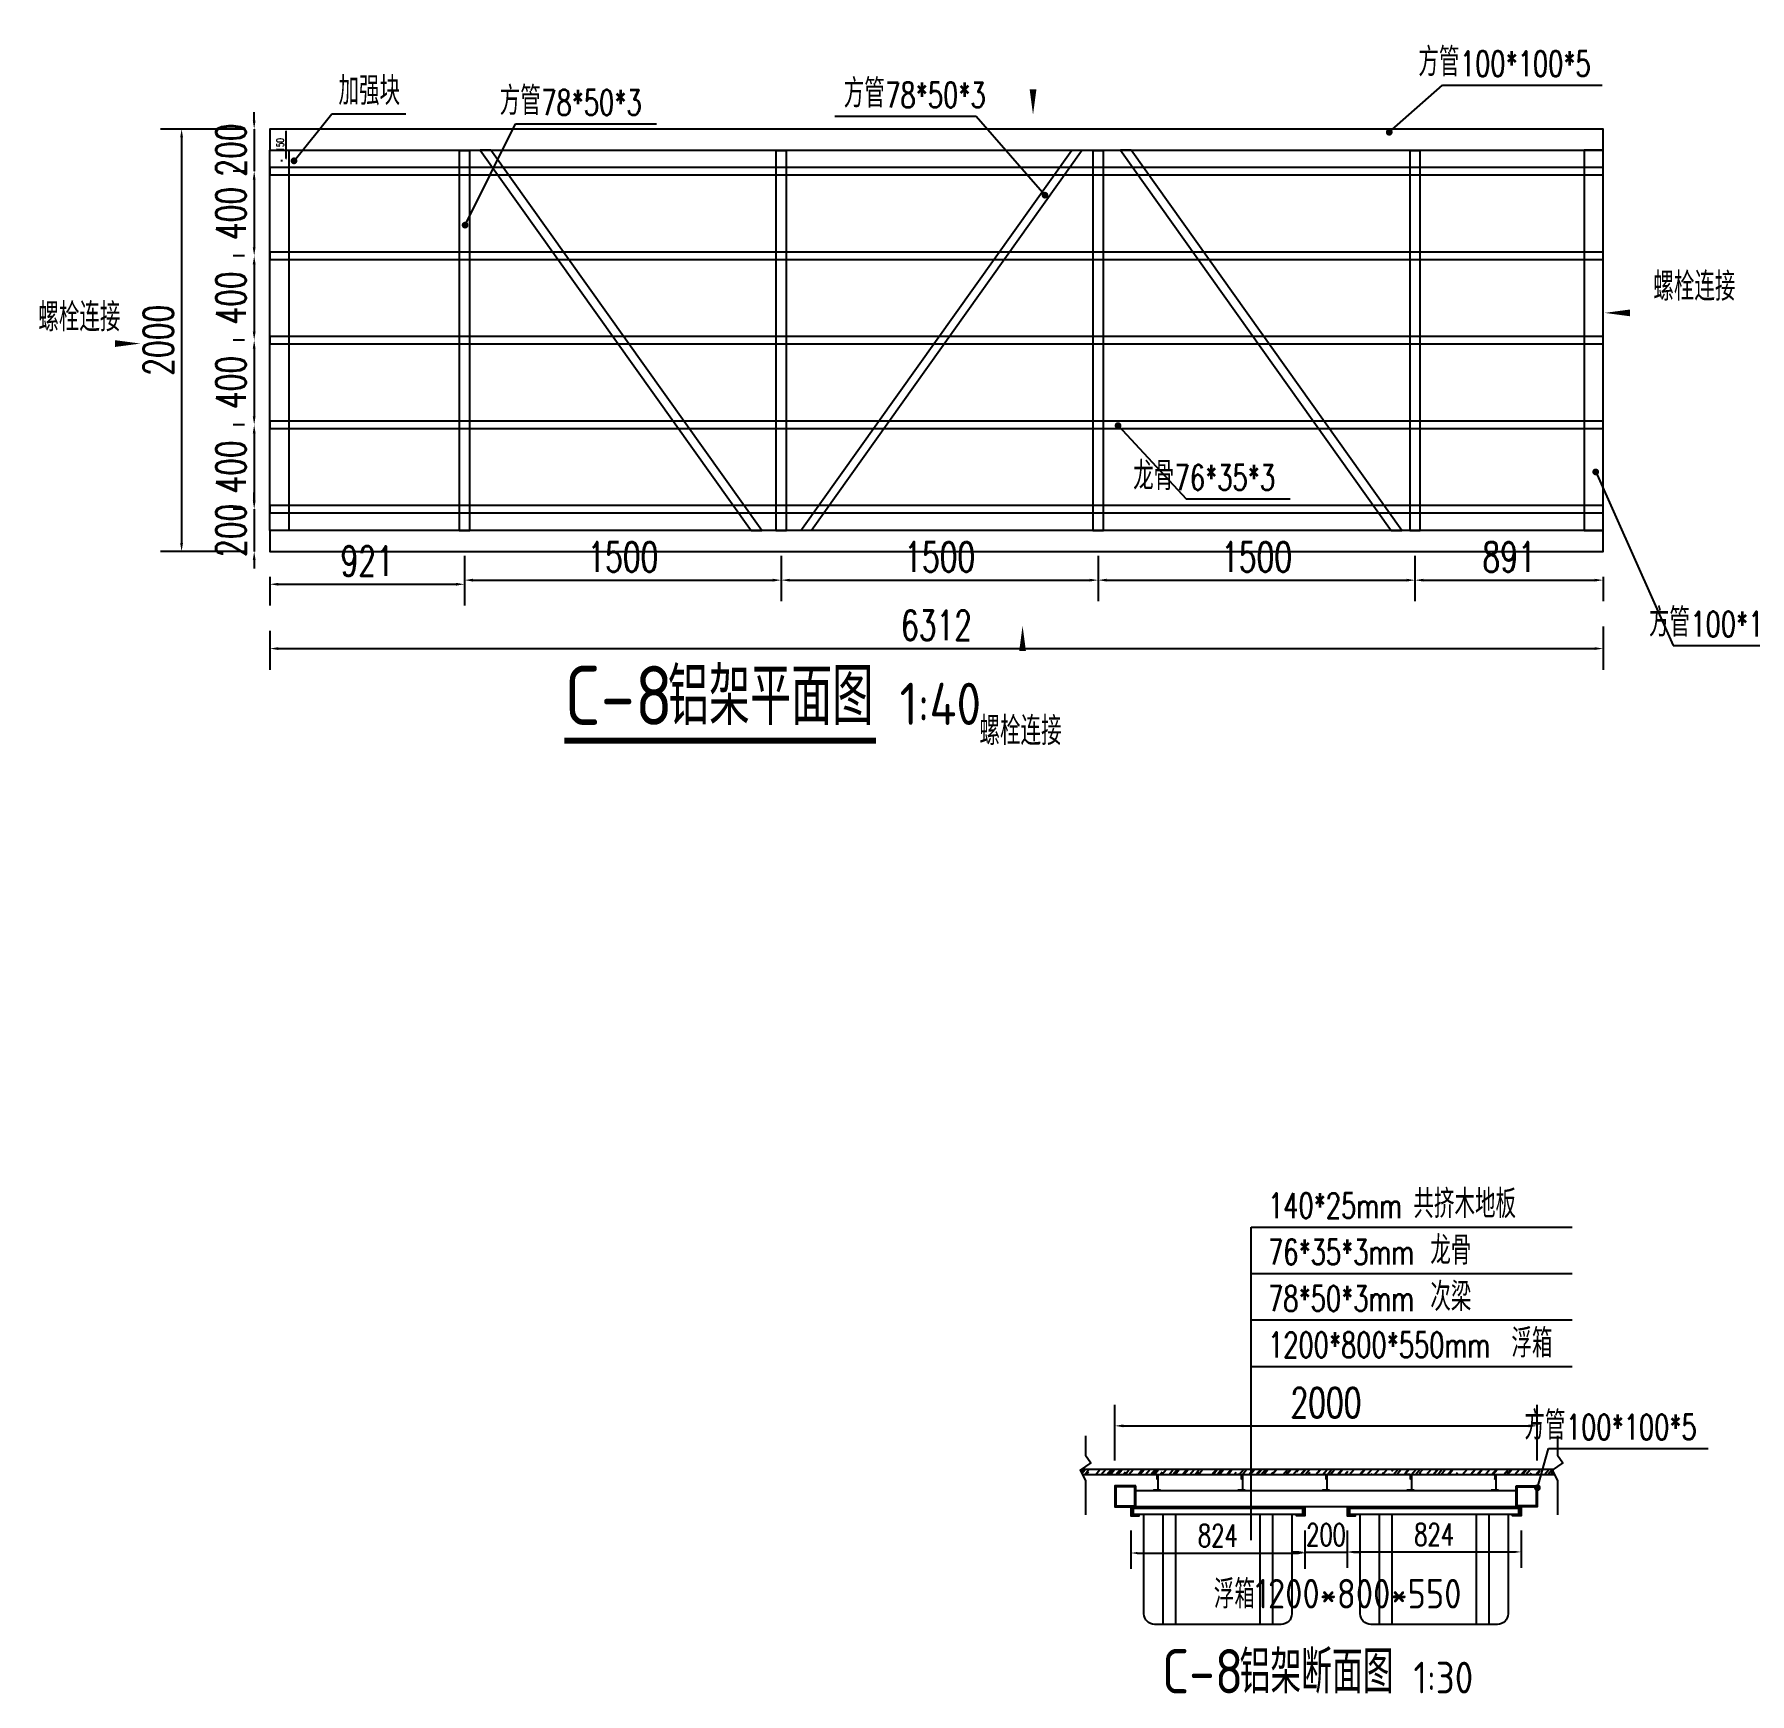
# Model space of a CAD drawing. Extents: x -89702 to 926017, y -610001 to -56924.
# Drawn here: x 34388 to 42509, y -544313 to -536458 of the extents above; entities that cross this region are included whole.
import ezdxf

# ---------------------------------------------------------------- set-up
doc = ezdxf.new("R2010")
doc.units = 0
doc.header["$LTSCALE"] = 10
doc.header["$MEASUREMENT"] = 0
for name, color, linetype in [('BJ02', 2, 'Continuous'), ('DIM_LEAD', 3, 'Continuous'), ('DIM_SYMB', 3, 'Continuous'), ('PUB_TEXT', 7, 'Continuous'), ('W-STEEL_FRAME钢架', 3, 'Continuous'), ('W-STEEL_KEEL钢龙骨', 5, 'Continuous'), ('W-WOOD_FLOOR木地板', 30, 'Continuous'), ('浮箱U槽', 5, 'Continuous'), ('结构', 1, 'Continuous'), ('铝合金', 7, 'Continuous')]:
    doc.layers.add(name, color=color, linetype=linetype)
doc.styles.add('_TCH_DIM', font='SIMPLEX', dxfattribs={"bigfont": 'GBCBIG'})
doc.styles.get("Standard").update_dxf_attribs({"font": 'gbenor.shx', "bigfont": 'gbcbig.shx'})
doc.styles.add('STANDARD_T3', font='simplex.shx', dxfattribs={"width": 0.7, "bigfont": 'gbcbig.shx'})
doc.dimstyles.new('W&&10', dxfattribs={"dimtxt": 35, "dimasz": 10, "dimexe": 25, "dimexo": 30, "dimgap": 10, "dimtad": 1, "dimdec": 0, "dimzin": 0, "dimdsep": 46, "dimtxsty": 'STANDARD_T3', "dimcen": 0.09, "dimclrd": 1, "dimclre": 1, "dimclrt": 7, "dimazin": 2, "dimtfac": 1, "dimtdec": 0, "dimtix": 1, "dimtmove": 2, "dimatfit": 3, "dimfxl": 0, "dimtolj": 1, "dimtzin": 0, "dimarcsym": 0})
doc.dimstyles.new('W&&30', dxfattribs={"dimtxt": 105, "dimasz": 30, "dimexe": 75, "dimexo": 90, "dimgap": 30, "dimtad": 1, "dimdec": 0, "dimzin": 0, "dimdsep": 46, "dimtxsty": 'STANDARD_T3', "dimcen": 0.09, "dimclrd": 1, "dimclre": 1, "dimclrt": 7, "dimazin": 2, "dimtfac": 1, "dimtdec": 0, "dimtix": 1, "dimtmove": 2, "dimatfit": 3, "dimfxl": 0, "dimtolj": 1, "dimtzin": 0, "dimarcsym": 0})
doc.dimstyles.new('W&&40', dxfattribs={"dimtxt": 140, "dimasz": 40, "dimexe": 100, "dimexo": 120, "dimgap": 40, "dimtad": 1, "dimdec": 0, "dimzin": 0, "dimdsep": 46, "dimtxsty": 'STANDARD_T3', "dimcen": 0.09, "dimclrd": 1, "dimclre": 1, "dimclrt": 7, "dimazin": 2, "dimtfac": 1, "dimtdec": 0, "dimtix": 1, "dimtmove": 2, "dimatfit": 3, "dimfxl": 0, "dimtolj": 1, "dimtzin": 0, "dimarcsym": 0})

# ---------------------------------------------------------------- blocks, each defined once
blk = doc.blocks.new('*U1948')
at = {"layer": 'W-STEEL_KEEL钢龙骨', "color": 4}
blk.add_lwpolyline([(17.5, -3155.9), (17.5, 3156.1), (-17.5, 3156.1), (-17.5, -3155.9)], close=True, dxfattribs=at)
blk = doc.blocks.new('*U1949')
at = {"layer": 'W-STEEL_KEEL钢龙骨', "color": 0, "linetype": 'ByBlock', "lineweight": -2, "transparency": 16777216}
for p in [(0, 0), (400, 0), (800, 0), (1200, 0), (1600, 0)]:
    blk.add_blockref('*U1948', p, dxfattribs=at)
blk = doc.blocks.new('*D203')
at = {"color": 1, "lineweight": -2, "transparency": 16777216}
for p, q in [((586220.4, 23718.1), (586220.4, 23726.1)), ((586370.3, 23718.1), (586370.3, 23726.1)), ((586230.4, 23701.1), (586360.3, 23701.1))]:
    blk.add_line(p, q, dxfattribs=at)
at = {"color": 1, "transparency": 16777216}
for points in [[(586230.4, 23702.7), (586230.4, 23699.4), (586220.4, 23701.1)], [(586360.3, 23702.7), (586360.3, 23699.4), (586370.3, 23701.1)]]:
    blk.add_solid(points, dxfattribs=at)
at = {"layer": 'Defpoints', "color": 0, "transparency": 16777216}
for p in [(586220.4, 23688.1), (586370.3, 23701.1), (586370.3, 23688.1)]:
    blk.add_point(p, dxfattribs=at)
at = {"color": 7, "transparency": 16777216, "insert": (586295.3, 23728.6), "char_height": 35, "attachment_point": 5, "style": 'STANDARD_T3'}
blk.add_mtext('\\A1;150', dxfattribs=at)
blk = doc.blocks.new('*D2458')
at = {"layer": 'Defpoints', "color": 0, "transparency": 16777216}
for p in [(36424.5, -538806.1), (37924.5, -538806.1), (37924.5, -539041.6)]:
    blk.add_point(p, dxfattribs=at)
at = {"layer": '浮箱U槽', "color": 1, "lineweight": -2, "transparency": 16777216}
for p, q in [((36424.5, -538926.1), (36424.5, -539141.6)), ((37924.5, -538926.1), (37924.5, -539141.6)), ((36464.5, -539041.6), (37884.5, -539041.6))]:
    blk.add_line(p, q, dxfattribs=at)
at = {"layer": '浮箱U槽', "color": 1, "transparency": 16777216}
for points in [[(36464.5, -539035), (36464.5, -539048.3), (36424.5, -539041.6)], [(37884.5, -539035), (37884.5, -539048.3), (37924.5, -539041.6)]]:
    blk.add_solid(points, dxfattribs=at)
at = {"layer": '浮箱U槽', "color": 7, "transparency": 16777216, "insert": (37174.5, -538931.6), "char_height": 140, "attachment_point": 5, "style": 'STANDARD_T3'}
blk.add_mtext('\\A1;1500', dxfattribs=at)
blk = doc.blocks.new('*D2448')
at = {"layer": 'Defpoints', "color": 0, "transparency": 16777216}
for p in [(37924.5, -538806.1), (39424.5, -538806.1), (39424.5, -539041.6)]:
    blk.add_point(p, dxfattribs=at)
at = {"layer": '浮箱U槽', "color": 1, "lineweight": -2, "transparency": 16777216}
for p, q in [((37924.5, -538926.1), (37924.5, -539141.6)), ((39424.5, -538926.1), (39424.5, -539141.6)), ((37964.5, -539041.6), (39384.5, -539041.6))]:
    blk.add_line(p, q, dxfattribs=at)
at = {"layer": '浮箱U槽', "color": 1, "transparency": 16777216}
for points in [[(37964.5, -539035), (37964.5, -539048.3), (37924.5, -539041.6)], [(39384.5, -539035), (39384.5, -539048.3), (39424.5, -539041.6)]]:
    blk.add_solid(points, dxfattribs=at)
at = {"layer": '浮箱U槽', "color": 7, "transparency": 16777216, "insert": (38674.5, -538931.6), "char_height": 140, "attachment_point": 5, "style": 'STANDARD_T3'}
blk.add_mtext('\\A1;1500', dxfattribs=at)
blk = doc.blocks.new('*D2449')
at = {"layer": 'Defpoints', "color": 0, "transparency": 16777216}
for p in [(39424.5, -538806.1), (40924.5, -538806.1), (40924.5, -539041.6)]:
    blk.add_point(p, dxfattribs=at)
at = {"layer": '浮箱U槽', "color": 1, "lineweight": -2, "transparency": 16777216}
for p, q in [((39424.5, -538926.1), (39424.5, -539141.6)), ((40924.5, -538926.1), (40924.5, -539141.6)), ((39464.5, -539041.6), (40884.5, -539041.6))]:
    blk.add_line(p, q, dxfattribs=at)
at = {"layer": '浮箱U槽', "color": 1, "transparency": 16777216}
for points in [[(39464.5, -539035), (39464.5, -539048.3), (39424.5, -539041.6)], [(40884.5, -539035), (40884.5, -539048.3), (40924.5, -539041.6)]]:
    blk.add_solid(points, dxfattribs=at)
at = {"layer": '浮箱U槽', "color": 7, "transparency": 16777216, "insert": (40174.5, -538931.6), "char_height": 140, "attachment_point": 5, "style": 'STANDARD_T3'}
blk.add_mtext('\\A1;1500', dxfattribs=at)
blk = doc.blocks.new('*D2450')
at = {"layer": 'Defpoints', "color": 0, "transparency": 16777216}
for p in [(40924.5, -538806.1), (41815.2, -538906.1), (41815.2, -539041.6)]:
    blk.add_point(p, dxfattribs=at)
at = {"layer": '浮箱U槽', "color": 1, "lineweight": -2, "transparency": 16777216}
for p, q in [((40924.5, -538926.1), (40924.5, -539141.6)), ((40964.5, -539041.6), (41775.2, -539041.6)), ((41815.2, -539026.1), (41815.2, -539141.6))]:
    blk.add_line(p, q, dxfattribs=at)
at = {"layer": '浮箱U槽', "color": 1, "transparency": 16777216}
for points in [[(40964.5, -539035), (40964.5, -539048.3), (40924.5, -539041.6)], [(41775.2, -539035), (41775.2, -539048.3), (41815.2, -539041.6)]]:
    blk.add_solid(points, dxfattribs=at)
at = {"layer": '浮箱U槽', "color": 7, "transparency": 16777216, "insert": (41369.9, -538931.6), "char_height": 140, "attachment_point": 5, "style": 'STANDARD_T3'}
blk.add_mtext('\\A1;891', dxfattribs=at)
blk = doc.blocks.new('*D2451')
at = {"layer": 'Defpoints', "color": 0, "transparency": 16777216}
for p in [(36424.5, -538806.1), (35503.2, -538906.1), (36424.5, -539061.1)]:
    blk.add_point(p, dxfattribs=at)
at = {"layer": '浮箱U槽', "color": 1, "lineweight": -2, "transparency": 16777216}
for p, q in [((36424.5, -538926.1), (36424.5, -539161.1)), ((35503.2, -539026.1), (35503.2, -539161.1)), ((35543.2, -539061.1), (36384.5, -539061.1))]:
    blk.add_line(p, q, dxfattribs=at)
at = {"layer": '浮箱U槽', "color": 1, "transparency": 16777216}
for points in [[(35543.2, -539054.4), (35543.2, -539067.8), (35503.2, -539061.1)], [(36384.5, -539054.4), (36384.5, -539067.8), (36424.5, -539061.1)]]:
    blk.add_solid(points, dxfattribs=at)
at = {"layer": '浮箱U槽', "color": 7, "transparency": 16777216, "insert": (35963.9, -538951.1), "char_height": 140, "attachment_point": 5, "style": 'STANDARD_T3'}
blk.add_mtext('\\A1;921', dxfattribs=at)
blk = doc.blocks.new('*D2452')
at = {"layer": 'Defpoints', "color": 0, "transparency": 16777216}
for p in [(35503.2, -536906.1), (35429.3, -537106), (35503.2, -537106)]:
    blk.add_point(p, dxfattribs=at)
at = {"layer": '浮箱U槽', "color": 1, "lineweight": -2, "transparency": 16777216}
for p, q in [((35429.3, -536866.1), (35429.3, -536826.1)), ((35383.2, -536906.1), (35329.3, -536906.1)), ((35429.3, -536906.1), (35429.3, -537106)), ((35383.2, -537106), (35329.3, -537106)), ((35429.3, -537146), (35429.3, -537186))]:
    blk.add_line(p, q, dxfattribs=at)
at = {"layer": '浮箱U槽', "color": 1, "transparency": 16777216}
for points in [[(35422.6, -536866.1), (35435.9, -536866.1), (35429.3, -536906.1)], [(35422.6, -537146), (35435.9, -537146), (35429.3, -537106)]]:
    blk.add_solid(points, dxfattribs=at)
at = {"layer": '浮箱U槽', "color": 7, "transparency": 16777216, "insert": (35319.3, -537006), "char_height": 140, "attachment_point": 5, "rotation": 90, "style": 'STANDARD_T3'}
blk.add_mtext('\\A1;200', dxfattribs=at)
blk = doc.blocks.new('*D2453')
at = {"layer": 'Defpoints', "color": 0, "transparency": 16777216}
for p in [(35503.2, -537106), (35429.3, -537506), (35503.2, -537506)]:
    blk.add_point(p, dxfattribs=at)
at = {"layer": '浮箱U槽', "color": 1, "lineweight": -2, "transparency": 16777216}
for p, q in [((35383.2, -537106), (35329.3, -537106)), ((35429.3, -537146), (35429.3, -537466)), ((35383.2, -537506), (35329.3, -537506))]:
    blk.add_line(p, q, dxfattribs=at)
at = {"layer": '浮箱U槽', "color": 1, "transparency": 16777216}
for points in [[(35422.6, -537146), (35435.9, -537146), (35429.3, -537106)], [(35422.6, -537466), (35435.9, -537466), (35429.3, -537506)]]:
    blk.add_solid(points, dxfattribs=at)
at = {"layer": '浮箱U槽', "color": 7, "transparency": 16777216, "insert": (35319.3, -537306), "char_height": 140, "attachment_point": 5, "rotation": 90, "style": 'STANDARD_T3'}
blk.add_mtext('\\A1;400', dxfattribs=at)
blk = doc.blocks.new('*D2454')
at = {"layer": 'Defpoints', "color": 0, "transparency": 16777216}
for p in [(35503.2, -537506), (35429.3, -537906), (35503.2, -537906)]:
    blk.add_point(p, dxfattribs=at)
at = {"layer": '浮箱U槽', "color": 1, "lineweight": -2, "transparency": 16777216}
for p, q in [((35383.2, -537506), (35329.3, -537506)), ((35429.3, -537546), (35429.3, -537866)), ((35383.2, -537906), (35329.3, -537906))]:
    blk.add_line(p, q, dxfattribs=at)
at = {"layer": '浮箱U槽', "color": 1, "transparency": 16777216}
for points in [[(35422.6, -537546), (35435.9, -537546), (35429.3, -537506)], [(35422.6, -537866), (35435.9, -537866), (35429.3, -537906)]]:
    blk.add_solid(points, dxfattribs=at)
at = {"layer": '浮箱U槽', "color": 7, "transparency": 16777216, "insert": (35319.3, -537706), "char_height": 140, "attachment_point": 5, "rotation": 90, "style": 'STANDARD_T3'}
blk.add_mtext('\\A1;400', dxfattribs=at)
blk = doc.blocks.new('*D2455')
at = {"layer": 'Defpoints', "color": 0, "transparency": 16777216}
for p in [(35503.2, -537906), (35429.3, -538306), (35503.2, -538306)]:
    blk.add_point(p, dxfattribs=at)
at = {"layer": '浮箱U槽', "color": 1, "lineweight": -2, "transparency": 16777216}
for p, q in [((35383.2, -537906), (35329.3, -537906)), ((35429.3, -537946), (35429.3, -538266)), ((35383.2, -538306), (35329.3, -538306))]:
    blk.add_line(p, q, dxfattribs=at)
at = {"layer": '浮箱U槽', "color": 1, "transparency": 16777216}
for points in [[(35422.6, -537946), (35435.9, -537946), (35429.3, -537906)], [(35422.6, -538266), (35435.9, -538266), (35429.3, -538306)]]:
    blk.add_solid(points, dxfattribs=at)
at = {"layer": '浮箱U槽', "color": 7, "transparency": 16777216, "insert": (35319.3, -538106), "char_height": 140, "attachment_point": 5, "rotation": 90, "style": 'STANDARD_T3'}
blk.add_mtext('\\A1;400', dxfattribs=at)
blk = doc.blocks.new('*D2456')
at = {"layer": 'Defpoints', "color": 0, "transparency": 16777216}
for p in [(35503.2, -538306), (35429.3, -538706), (35503.2, -538706)]:
    blk.add_point(p, dxfattribs=at)
at = {"layer": '浮箱U槽', "color": 1, "lineweight": -2, "transparency": 16777216}
for p, q in [((35383.2, -538306), (35329.3, -538306)), ((35429.3, -538346), (35429.3, -538666)), ((35383.2, -538706), (35329.3, -538706))]:
    blk.add_line(p, q, dxfattribs=at)
at = {"layer": '浮箱U槽', "color": 1, "transparency": 16777216}
for points in [[(35422.6, -538346), (35435.9, -538346), (35429.3, -538306)], [(35422.6, -538666), (35435.9, -538666), (35429.3, -538706)]]:
    blk.add_solid(points, dxfattribs=at)
at = {"layer": '浮箱U槽', "color": 7, "transparency": 16777216, "insert": (35319.3, -538506), "char_height": 140, "attachment_point": 5, "rotation": 90, "style": 'STANDARD_T3'}
blk.add_mtext('\\A1;400', dxfattribs=at)
blk = doc.blocks.new('*D2457')
at = {"layer": 'Defpoints', "color": 0, "transparency": 16777216}
for p in [(35503.2, -538706), (35429.3, -538906.1), (35503.2, -538906.1)]:
    blk.add_point(p, dxfattribs=at)
at = {"layer": '浮箱U槽', "color": 1, "lineweight": -2, "transparency": 16777216}
for p, q in [((35429.3, -538666), (35429.3, -538626)), ((35383.2, -538706), (35329.3, -538706)), ((35429.3, -538706), (35429.3, -538906.1)), ((35383.2, -538906.1), (35329.3, -538906.1)), ((35429.3, -538946.1), (35429.3, -538986.1))]:
    blk.add_line(p, q, dxfattribs=at)
at = {"layer": '浮箱U槽', "color": 1, "transparency": 16777216}
for points in [[(35422.6, -538666), (35435.9, -538666), (35429.3, -538706)], [(35422.6, -538946.1), (35435.9, -538946.1), (35429.3, -538906.1)]]:
    blk.add_solid(points, dxfattribs=at)
at = {"layer": '浮箱U槽', "color": 7, "transparency": 16777216, "insert": (35319.3, -538806), "char_height": 140, "attachment_point": 5, "rotation": 90, "style": 'STANDARD_T3'}
blk.add_mtext('\\A1;200', dxfattribs=at)
blk = doc.blocks.new('*D396')
at = {"layer": 'Defpoints', "color": 0, "transparency": 16777216}
for p in [(35503.2, -536906.1), (35085.7, -538906.1), (35503.2, -538906.1)]:
    blk.add_point(p, dxfattribs=at)
at = {"layer": '浮箱U槽', "color": 1, "lineweight": -2, "transparency": 16777216}
for p, q in [((35383.2, -536906.1), (34985.7, -536906.1)), ((35085.7, -536946.1), (35085.7, -538866.1)), ((35383.2, -538906.1), (34985.7, -538906.1))]:
    blk.add_line(p, q, dxfattribs=at)
at = {"layer": '浮箱U槽', "color": 1, "transparency": 16777216}
for points in [[(35079, -536946.1), (35092.3, -536946.1), (35085.7, -536906.1)], [(35079, -538866.1), (35092.3, -538866.1), (35085.7, -538906.1)]]:
    blk.add_solid(points, dxfattribs=at)
at = {"layer": '浮箱U槽', "color": 7, "transparency": 16777216, "insert": (34975.7, -537906.1), "char_height": 140, "attachment_point": 5, "rotation": 90, "style": 'STANDARD_T3'}
blk.add_mtext('\\A1;2000', dxfattribs=at)
blk = doc.blocks.new('*D397')
at = {"layer": 'Defpoints', "color": 0, "transparency": 16777216}
for p in [(35503.2, -539161.1), (41815.2, -539141.6), (41815.2, -539365.5)]:
    blk.add_point(p, dxfattribs=at)
at = {"layer": '浮箱U槽', "color": 1, "lineweight": -2, "transparency": 16777216}
for p, q in [((35503.2, -539281.1), (35503.2, -539465.5)), ((41815.2, -539261.6), (41815.2, -539465.5)), ((35543.2, -539365.5), (41775.2, -539365.5))]:
    blk.add_line(p, q, dxfattribs=at)
at = {"layer": '浮箱U槽', "color": 1, "transparency": 16777216}
for points in [[(35543.2, -539358.8), (35543.2, -539372.1), (35503.2, -539365.5)], [(41775.2, -539358.8), (41775.2, -539372.1), (41815.2, -539365.5)]]:
    blk.add_solid(points, dxfattribs=at)
at = {"layer": '浮箱U槽', "color": 7, "transparency": 16777216, "insert": (38659.2, -539255.5), "char_height": 140, "attachment_point": 5, "style": 'STANDARD_T3'}
blk.add_mtext('\\A1;6312', dxfattribs=at)
blk = doc.blocks.new('*D1615')
at = {"layer": 'Defpoints', "color": 0, "transparency": 16777216}
for p in [(39579.4, -543449.6), (40403.4, -543449.6), (40403.4, -543646.8)]:
    blk.add_point(p, dxfattribs=at)
at = {"layer": 'W-STEEL_FRAME钢架', "color": 1, "lineweight": -2, "transparency": 16777216}
for p, q in [((39579.4, -543539.6), (39579.4, -543721.8)), ((40403.4, -543539.6), (40403.4, -543721.8)), ((39609.4, -543646.8), (40373.4, -543646.8))]:
    blk.add_line(p, q, dxfattribs=at)
at = {"layer": 'W-STEEL_FRAME钢架', "color": 1, "transparency": 16777216}
for points in [[(39609.4, -543641.8), (39609.4, -543651.8), (39579.4, -543646.8)], [(40373.4, -543641.8), (40373.4, -543651.8), (40403.4, -543646.8)]]:
    blk.add_solid(points, dxfattribs=at)
at = {"layer": 'W-STEEL_FRAME钢架', "color": 7, "transparency": 16777216, "insert": (39991.4, -543564.3), "char_height": 105, "attachment_point": 5, "style": 'STANDARD_T3'}
blk.add_mtext('\\A1;824', dxfattribs=at)
blk = doc.blocks.new('*D1616')
at = {"layer": 'Defpoints', "color": 0, "transparency": 16777216}
for p in [(40603.3, -543449.6), (41426.9, -543449.6), (41426.9, -543641.6)]:
    blk.add_point(p, dxfattribs=at)
at = {"layer": 'W-STEEL_FRAME钢架', "color": 1, "lineweight": -2, "transparency": 16777216}
for p, q in [((40603.3, -543539.6), (40603.3, -543716.6)), ((41426.9, -543539.6), (41426.9, -543716.6)), ((40633.3, -543641.6), (41396.9, -543641.6))]:
    blk.add_line(p, q, dxfattribs=at)
at = {"layer": 'W-STEEL_FRAME钢架', "color": 1, "transparency": 16777216}
for points in [[(40633.3, -543636.6), (40633.3, -543646.6), (40603.3, -543641.6)], [(41396.9, -543636.6), (41396.9, -543646.6), (41426.9, -543641.6)]]:
    blk.add_solid(points, dxfattribs=at)
at = {"layer": 'W-STEEL_FRAME钢架', "color": 7, "transparency": 16777216, "insert": (41015.1, -543559.1), "char_height": 105, "attachment_point": 5, "style": 'STANDARD_T3'}
blk.add_mtext('\\A1;824', dxfattribs=at)
blk = doc.blocks.new('*D1617')
at = {"layer": 'Defpoints', "color": 0, "transparency": 16777216}
for p in [(41503, -543044.9), (39503.4, -543328.1), (41503, -543328.1)]:
    blk.add_point(p, dxfattribs=at)
at = {"layer": '浮箱U槽', "color": 1, "lineweight": -2, "transparency": 16777216}
for p, q in [((39503.4, -543208.1), (39503.4, -542944.9)), ((41503, -543208.1), (41503, -542944.9)), ((39543.4, -543044.9), (41463, -543044.9))]:
    blk.add_line(p, q, dxfattribs=at)
at = {"layer": '浮箱U槽', "color": 1, "transparency": 16777216}
for points in [[(39543.4, -543038.2), (39543.4, -543051.5), (39503.4, -543044.9)], [(41463, -543038.2), (41463, -543051.5), (41503, -543044.9)]]:
    blk.add_solid(points, dxfattribs=at)
at = {"layer": '浮箱U槽', "color": 7, "transparency": 16777216, "insert": (40503.2, -542934.9), "char_height": 140, "attachment_point": 5, "style": 'STANDARD_T3'}
blk.add_mtext('\\A1;2000', dxfattribs=at)
blk = doc.blocks.new('*D1618')
at = {"layer": 'Defpoints', "color": 0, "transparency": 16777216}
for p in [(40403.4, -543471.1), (40603.3, -543471.1), (40603.3, -543642.6)]:
    blk.add_point(p, dxfattribs=at)
at = {"layer": 'W-STEEL_FRAME钢架', "color": 1, "lineweight": -2, "transparency": 16777216}
for p, q in [((40403.4, -543561.1), (40403.4, -543717.6)), ((40603.3, -543561.1), (40603.3, -543717.6)), ((40373.4, -543642.6), (40343.4, -543642.6)), ((40403.4, -543642.6), (40603.3, -543642.6)), ((40633.3, -543642.6), (40663.3, -543642.6))]:
    blk.add_line(p, q, dxfattribs=at)
at = {"layer": 'W-STEEL_FRAME钢架', "color": 1, "transparency": 16777216}
for points in [[(40373.4, -543637.6), (40373.4, -543647.6), (40403.4, -543642.6)], [(40633.3, -543637.6), (40633.3, -543647.6), (40603.3, -543642.6)]]:
    blk.add_solid(points, dxfattribs=at)
at = {"layer": 'W-STEEL_FRAME钢架', "color": 7, "transparency": 16777216, "insert": (40503.4, -543560.1), "char_height": 105, "attachment_point": 5, "style": 'STANDARD_T3'}
blk.add_mtext('\\A1;200', dxfattribs=at)
blk = doc.blocks.new('800')
at = {"color": 5, "lineweight": -3}
for p, q in [((-460, 520), (-460, 0)), ((-400.1, 520), (-400, 0)), ((0, 0), (0, 520)), ((60, 0), (60, 520))]:
    blk.add_line(p, q, dxfattribs=at)
at = {"color": 5}
blk.add_lwpolyline([(200, 550), (200, 520), (150, 520), (-550, 519.9), (-600, 520), (-600, 550)], close=True, dxfattribs=at)
at = {"color": 5, "lineweight": -3}
blk.add_lwpolyline([(150, 520), (150, 50, -0.414214), (100, 0), (-500, 0, -0.414214), (-550, 50), (-550, 520)], format="xyb", dxfattribs=at)
blk = doc.blocks.new('$matou$00000085')
at = {"color": 0, "lineweight": 5}
for p, q in [((-17.5, 36, 0), (-17.5, 37, 0)), ((-4.3, 33.6, 0), (-4.3, 35, 0)), ((-1.2, 13.2, 0), (-3.5, 13.2, 0))]:
    blk.add_line(p, q, dxfattribs=at)
at = {"color": 0, "lineweight": 0, "ltscale": 0.5}
blk.add_arc((-1.5, 17.2, 0), 4.07, 274.72823, 349.84724, dxfattribs=at)
at = {"layer": '结构', "color": 0, "linetype": 'ByBlock', "lineweight": 0, "ltscale": 0.5}
for p, q in [((-7.2, 38, 0), (-16.5, 38, 0)), ((-16.5, 35, 0), (-8.5, 35, 0)), ((-7.5, -34, 0), (-7.5, 34, 0)), ((-4.7, 33.3, 0), (-4.3, 33.6, 0)), ((-4.3, 33.1, 0), (-4.7, 33.3, 0)), ((-4.7, 31.5, 0), (-4.3, 31.7, 0)), ((-4.3, 31.2, 0), (-4.7, 31.5, 0)), ((-4.3, 31, 0), (-4.7, 30.8, 0)), ((-4.7, 30.8, 0), (-4.3, 30.5, 0)), ((-4.3, 29.2, 0), (-4.7, 29, 0)), ((-4.7, 29, 0), (-4.3, 28.7, 0)), ((-4.3, 27.4, 0), (-4.7, 27.2, 0)), ((-4.7, 27.2, 0), (-4.3, 26.9, 0)), ((-4.3, 25.6, 0), (-4.7, 25.4, 0)), ((-4.7, 25.4, 0), (-4.3, 25.1, 0)), ((-4.3, 23.8, 0), (-4.7, 23.6, 0)), ((-4.7, 23.6, 0), (-4.3, 23.3, 0)), ((-4.3, 22, 0), (-4.7, 21.8, 0)), ((-4.7, 21.8, 0), (-4.3, 21.5, 0)), ((-4.3, 20.2, 0), (-4.7, 20, 0)), ((-4.7, 20, 0), (-4.3, 19.7, 0)), ((-4.5, -34, 0), (-4.5, 12.2, 0)), ((-4.3, 31.7, 0), (-4.3, 33.1, 0)), ((-4.3, 31.3, 0), (-4.3, 31, 0)), ((-4.3, 30.5, 0), (-4.3, 29.2, 0)), ((-4.3, 28.7, 0), (-4.3, 27.4, 0)), ((-4.3, 26.9, 0), (-4.3, 25.6, 0)), ((-4.3, 25.1, 0), (-4.3, 23.8, 0)), ((-4.3, 23.3, 0), (-4.3, 22, 0)), ((-4.3, 21.5, 0), (-4.3, 20.2, 0)), ((-4.3, 19.7, 0), (-4.3, 19.2, 0)), ((-0.7, 33.6, 0), (-0.7, 35, 0)), ((-0.3, 33.3, 0), (-0.7, 33.6, 0)), ((-0.7, 33.1, 0), (-0.3, 33.3, 0)), ((-0.7, 31.7, 0), (-0.7, 33.1, 0)), ((-0.3, 31.5, 0), (-0.7, 31.7, 0)), ((-0.7, 31.2, 0), (-0.3, 31.5, 0)), ((-0.7, 29.9, 0), (-0.7, 31.2, 0)), ((-0.3, 29.7, 0), (-0.7, 29.9, 0)), ((-0.7, 29.4, 0), (-0.3, 29.7, 0)), ((-0.7, 28.1, 0), (-0.7, 29.4, 0)), ((-0.3, 27.9, 0), (-0.7, 28.1, 0)), ((-0.7, 27.6, 0), (-0.3, 27.9, 0)), ((-0.7, 26.3, 0), (-0.7, 27.6, 0)), ((-0.3, 26.1, 0), (-0.7, 26.3, 0)), ((-0.7, 25.8, 0), (-0.3, 26.1, 0)), ((-0.7, 24.5, 0), (-0.7, 25.8, 0)), ((-0.3, 24.3, 0), (-0.7, 24.5, 0)), ((-0.7, 24, 0), (-0.3, 24.3, 0)), ((-0.7, 22.7, 0), (-0.7, 24, 0)), ((-0.3, 22.5, 0), (-0.7, 22.7, 0)), ((-0.7, 22.2, 0), (-0.3, 22.5, 0)), ((-0.7, 22.2, 0), (-0.7, 22.2, 0)), ((-0.7, 21, 0), (-0.7, 22.2, 0)), ((-0.3, 20.7, 0), (-0.7, 21, 0)), ((-0.7, 20.5, 0), (-0.3, 20.7, 0)), ((-0.7, 19.2, 0), (-0.7, 20.5, 0)), ((2.2, 38, 0), (16.5, 38, 0)), ((2.5, 34, 0), (2.5, 16.5, 0)), ((16.5, 35, 0), (3.5, 35, 0)), ((17.5, 37, 0), (17.5, 36, 0)), ((-17.5, -37.5, 0), (-17.5, -35.5, 0)), ((-17, -35, 0), (-8.5, -35, 0)), ((17, -38, 0), (-17, -38, 0)), ((-3.5, -35, 0), (17, -35, 0)), ((17.5, -35.5, 0), (17.5, -37.5, 0))]:
    blk.add_line(p, q, dxfattribs=at)
for centre, radius, start, end in [((-16.5, 37, 0), 1, 90, 180), ((-16.5, 36, 0), 1, 180, 270), ((-8.5, 34, 0), 1, 0, 90), ((-7.2, 35, 0), 3, 0, 90.00167), ((-3.5, 12.2, 0), 1, 90, 180), ((-2.5, 19.2, 0), 1.75, 180, 0), ((2.2, 35, 0), 3, 89.99833, 180), ((3.5, 34, 0), 1, 90, 180), ((16.5, 37, 0), 1, 0, 90), ((16.5, 36, 0), 1, 270, 360), ((-17, -35.5, 0), 0.5, 90, 180), ((-17, -37.5, 0), 0.5, 180, 270), ((-8.5, -34, 0), 1, 270, 0), ((-3.5, -34, 0), 1, 180, 270), ((17, -35.5, 0), 0.5, 0, 90), ((17, -37.5, 0), 0.5, 270, 0)]:
    blk.add_arc(centre, radius, start, end, dxfattribs=at)
blk = doc.blocks.new('C-8')
at = {"layer": 'W-STEEL_FRAME钢架', "color": 1}
for points in [[(586267.3, 22831.8), (586267.3, 22881.8), (584470.3, 22881.8), (584470.3, 22831.8)], [(586270.3, 22731.8), (586270.3, 22781.8), (584470.3, 21499.3), (584470.3, 21449.3)], [(586267.3, 21331.8), (586267.3, 21381.8), (584470.3, 21381.8), (584470.3, 21331.8)], [(586270.3, 19981.8), (586270.3, 19931.8), (584470.3, 21214.4), (584470.3, 21264.4)], [(586267.3, 19831.8), (586267.3, 19881.8), (584470.3, 19881.8), (584470.3, 19831.8)], [(584470.3, 18468.8), (584470.3, 18418.8), (586270.3, 19700.2), (586270.3, 19750.2)], [(586267.3, 18331.8), (586267.3, 18381.8), (584470.3, 18381.8), (584470.3, 18331.8)]]:
    blk.add_lwpolyline(points, close=True, dxfattribs=at)
at = {"layer": '铝合金', "color": 2}
for points in [[(584470.3, 17466.1), (584470.3, 23778.1), (584370.3, 23778.1), (584370.3, 17466.1)], [(586270.3, 23778.1), (586270.3, 23688.1), (584470.3, 23688.1), (584470.3, 23778.1)], [(586270.3, 17466.1), (586270.3, 17555.9), (584470.3, 17555.9), (584470.3, 17466.1)]]:
    blk.add_lwpolyline(points, close=True, dxfattribs=at)
blk.add_lwpolyline([(586270.3, 17466.1), (586370.3, 17466.1), (586370.3, 23778.1), (586270.3, 23778.1), (586270.3, 17466.1)], dxfattribs=at)
at = {"layer": 'W-STEEL_KEEL钢龙骨'}
blk.add_blockref('*U1949', (584570.4, 20622), dxfattribs=at)
dim = blk.add_linear_dim(base=(586370.3, 23701.1), p1=(586220.4, 23688.1), p2=(586370.3, 23688.1), dimstyle='W&&10')
dim.commit()
dim.dimension.update_dxf_attribs({"geometry": '*D203', "text_midpoint": (586295.3, 23728.6)})

msp = doc.modelspace()

# ---------------------------------------------------------------- hatches: boundary and pattern name
at = {"layer": 'W-WOOD_FLOOR木地板', "true_color": 0xcd6928}
h = msp.add_hatch(dxfattribs=at)
h.set_pattern_fill('木材', color=32, scale=10)
h.set_pattern_definition([(50, (-404201.325, -367584.637), (25.923532, 93.1234154), [600, -80, 200, -40]), (50, (-404148.125, -367564.637), (-66.465069, 3.554523), [120, -13.2, 240, -30]), (50, (-404181.325, -367550.637), (113.1698317, 176.5639521), [320, -56, 160, -40])])
edge = h.paths.add_edge_path()
edge.add_line((39345.1, -543250.9), (39339.2, -543255.1))
edge.add_line((39339.2, -543255.1), (39349.2, -543274.9))
edge.add_line((39349.2, -543274.9), (39576.7, -543274.9))
edge.add_line((39576.7, -543274.9), (39576.7, -543273.4))
edge.add_line((39576.7, -543273.4), (39591.9, -543273.4))
edge.add_arc((39591.9, -543276.4), 3, 31.86817, 90.00167, ccw=False)
edge.add_line((39594.5, -543274.9), (39598.9, -543274.9))
edge.add_arc((39601.4, -543276.4), 3, 90.00167, 148.13183, ccw=False)
edge.add_line((39601.4, -543273.4), (39611.7, -543273.4))
edge.add_line((39611.7, -543273.4), (39611.7, -543274.9))
edge.add_line((39611.7, -543274.9), (39976.7, -543274.9))
edge.add_line((39976.7, -543274.9), (39976.7, -543273.4))
edge.add_line((39976.7, -543273.4), (39991.9, -543273.4))
edge.add_arc((39991.9, -543276.4), 3, 31.86817, 90.00167, ccw=False)
edge.add_line((39994.5, -543274.9), (39998.9, -543274.9))
edge.add_arc((40001.4, -543276.4), 3, 90.00167, 148.13183, ccw=False)
edge.add_line((40001.4, -543273.4), (40011.7, -543273.4))
edge.add_line((40011.7, -543273.4), (40011.7, -543274.9))
edge.add_line((40011.7, -543274.9), (40376.7, -543274.9))
edge.add_line((40376.7, -543274.9), (40376.7, -543273.4))
edge.add_line((40376.7, -543273.4), (40391.9, -543273.4))
edge.add_arc((40391.9, -543276.4), 3, 31.86817, 90.00167, ccw=False)
edge.add_line((40394.5, -543274.9), (40398.9, -543274.9))
edge.add_arc((40401.4, -543276.4), 3, 90.00167, 148.13183, ccw=False)
edge.add_line((40401.4, -543273.4), (40411.7, -543273.4))
edge.add_line((40411.7, -543273.4), (40411.7, -543274.9))
edge.add_line((40411.7, -543274.9), (40776.7, -543274.9))
edge.add_line((40776.7, -543274.9), (40776.7, -543273.4))
edge.add_line((40776.7, -543273.4), (40791.9, -543273.4))
edge.add_arc((40791.9, -543276.4), 3, 31.86817, 90.00167, ccw=False)
edge.add_line((40794.5, -543274.9), (40798.9, -543274.9))
edge.add_arc((40801.4, -543276.4), 3, 90.00167, 148.13183, ccw=False)
edge.add_line((40801.4, -543273.4), (40811.7, -543273.4))
edge.add_line((40811.7, -543273.4), (40811.7, -543274.9))
edge.add_line((40811.7, -543274.9), (41176.7, -543274.9))
edge.add_line((41176.7, -543274.9), (41176.7, -543273.4))
edge.add_line((41176.7, -543273.4), (41191.9, -543273.4))
edge.add_arc((41191.9, -543276.4), 3, 31.86817, 90.00167, ccw=False)
edge.add_line((41194.5, -543274.9), (41198.9, -543274.9))
edge.add_arc((41201.4, -543276.4), 3, 90.00167, 148.13183, ccw=False)
edge.add_line((41201.4, -543273.4), (41211.7, -543273.4))
edge.add_line((41211.7, -543273.4), (41211.7, -543274.9))
edge.add_line((41211.7, -543274.9), (41578.4, -543274.9))
edge.add_line((41578.4, -543274.9), (41578.4, -543250.9))
edge.add_line((41578.4, -543250.9), (39345.1, -543250.9))

# ---------------------------------------------------------------- linework, layer by layer
at = {"color": 1, "lineweight": -3}
for p, q in [((39603.4, -543350.1), (41403, -543350.1)), ((41403, -543428.1), (39531.7, -543428.1))]:
    msp.add_line(p, q, dxfattribs=at)
at = {"color": 2}
for points in [[(39603.4, -543328.1), (39503.4, -543328.1), (39503.4, -543428.1), (39603.4, -543428.1)], [(39598.4, -543333.1), (39508.4, -543333.1), (39508.4, -543423.1), (39598.4, -543423.1)], [(41403, -543328.1), (41503, -543328.1), (41503, -543428.1), (41403, -543428.1)], [(41408, -543333.1), (41498, -543333.1), (41498, -543423.1), (41408, -543423.1)]]:
    msp.add_lwpolyline(points, close=True, dxfattribs=at)
at = {"color": 4}
for points in [[(39579.4, -543428.1), (39579.4, -543471.1), (39619.4, -543471.1), (39619.4, -543467.1), (39583.4, -543467.1), (39583.4, -543432.1), (39619.4, -543432.1), (39619.4, -543428.1)], [(40403.4, -543428.1), (40403.4, -543471.1), (40363.4, -543471.1), (40363.4, -543467.1), (40399.4, -543467.1), (40399.4, -543432.1), (40363.4, -543432.1), (40363.4, -543428.1)], [(40603.3, -543428.1), (40603.3, -543471.1), (40643.3, -543471.1), (40643.3, -543467.1), (40607.3, -543467.1), (40607.3, -543432.1), (40643.3, -543432.1), (40643.3, -543428.1)], [(41426.9, -543428.1), (41426.9, -543471.1), (41386.9, -543471.1), (41386.9, -543467.1), (41422.9, -543467.1), (41422.9, -543432.1), (41386.9, -543432.1), (41386.9, -543428.1)]]:
    msp.add_lwpolyline(points, close=True, dxfattribs=at)
at = {"layer": 'DIM_LEAD'}
for p, q in [((40802.6, -536921.5), (41055.2, -536698.2)), ((41055.2, -536698.2), (41811.1, -536698.2)), ((35617.9, -537056.7), (35796.4, -536834.3)), ((35796.4, -536834.3), (36147.3, -536834.3)), ((38846.9, -536846.4), (38178.3, -536846.4)), ((39172.8, -537219.3), (38846.9, -536846.4)), ((36427.7, -537361.1), (36665.6, -536882.2)), ((36665.6, -536882.2), (37334.3, -536882.2)), ((39519, -538309.9), (39841.9, -538657.3)), ((41780.2, -538529.3), (42146.5, -539351.1)), ((39841.9, -538657.3), (40332.9, -538657.3)), ((42146.5, -539351.1), (42902.4, -539351.1)), ((41504.3, -543338), (41557.1, -543152.2)), ((41557.1, -543152.2), (42313, -543152.2))]:
    msp.add_line(p, q, dxfattribs=at)
at = {"layer": 'DIM_LEAD', "const_width": 16}
for points in [[(40796.6, -536926.8, 1), (40808.6, -536916.2, 1)], [(35612.9, -537063, 1), (35622.9, -537050.5, 1)], [(39178, -537225.3, 1), (39167.5, -537213.3, 1)], [(36424.2, -537368.3, 1), (36431.3, -537354, 1)], [(39513.5, -538304, 1), (39524.4, -538315.7, 1)], [(41776.9, -538522, 1), (41783.4, -538536.6, 1)], [(41502.2, -543345.6, 1), (41506.5, -543330.3, 1)]]:
    msp.add_lwpolyline(points, format="xyb", close=True, dxfattribs=at)
at = {"layer": 'DIM_SYMB'}
for p, q in [((40149.2, -542763.1), (40149.2, -542103.7)), ((40149.2, -542103.7), (41668.8, -542103.7)), ((40149.2, -542323.5), (41668.8, -542323.5)), ((40149.2, -542543.3), (41668.8, -542543.3)), ((40149.2, -543586.6), (40149.2, -542763.1)), ((40149.2, -542763.1), (41668.8, -542763.1))]:
    msp.add_line(p, q, dxfattribs=at)
for points in [[(39116.4, -536473.8, 0, 0, 0), (39116.4, -536473.8, 0, 0, 0), (39116.4, -536473.8, 0, 0, 0), (39116.4, -536838.6, 0, 32, 0), (39116.4, -536718.6, 0, 0, 0)], [(42187.5, -537776.5, 0, 0, 0), (42187.5, -537776.5, 0, 0, 0), (42369.8, -537776.5, 0, 0, 0), (41822.7, -537776.5, 0, 32, 0), (41942.7, -537776.5, 0, 0, 0)], [(34404.4, -537921.7, 0, 0, 0), (34404.4, -537921.7, 0, 0, 0), (34404.4, -537921.7, 0, 0, 0), (34890.7, -537921.7, 0, 32, 0), (34770.7, -537921.7, 0, 0, 0)], [(39066.9, -539622.3, 0, 0, 0), (39066.9, -539622.3, 0, 0, 0), (39066.9, -539622.3, 0, 0, 0), (39066.9, -539257.5, 0, 32, 0), (39066.9, -539377.5, 0, 0, 0)]]:
    msp.add_lwpolyline(points, format="xyseb", dxfattribs=at)
at = {"layer": 'DIM_SYMB', "const_width": 28}
msp.add_lwpolyline([(36897.9, -539801), (38373.2, -539801)], dxfattribs=at)
at = {"layer": 'W-WOOD_FLOOR木地板', "color": 1}
for points in [[(39364.1, -543091.9), (39364.1, -543183.3), (39389.9, -543219.6), (39339.9, -543255.1), (39364.1, -543302.8), (39364.1, -543466.7)], [(41598.7, -543091.9), (41598.7, -543183.3), (41624.5, -543219.6), (41574.5, -543255.1), (41598.7, -543302.8), (41598.7, -543466.7)]]:
    msp.add_lwpolyline(points, dxfattribs=at)
at = {"layer": 'W-WOOD_FLOOR木地板'}
for points in [[(41580.5, -543250.9), (39345.1, -543250.9)], [(39349.2, -543274.9), (41584.5, -543274.9)], [(41578.4, -543274.9), (41578.4, -543250.9)]]:
    msp.add_lwpolyline(points, dxfattribs=at)

# ---------------------------------------------------------------- block references
at = {"layer": 'BJ02', "rotation": 90}
msp.add_blockref('C-8', (59281.3, -1123276.4), dxfattribs=at)
at = {"layer": 'W-STEEL_KEEL钢龙骨', "yscale": -1, "rotation": 179.9999999999999}
for p in [(39703, -543312.1, 0), (40103, -543312.1, 0), (40503, -543312.1, 0), (40903, -543312.1, 0), (41303, -543312.1, 0)]:
    msp.add_blockref('$matou$00000085', p, dxfattribs=at)
at = {"layer": '浮箱U槽'}
for p in [(40191.4, -543984.6), (41215.4, -543984.6)]:
    msp.add_blockref('800', p, dxfattribs=at)

# ---------------------------------------------------------------- texts
at = {"layer": 'PUB_TEXT', "color": 7, "style": '_TCH_DIM'}
for s, p in [('方管', (40940.5, -536656.2)), ('加强块', (35828.3, -536792.3)), ('方管', (36591.7, -536840.2)), ('方管', (38220.3, -536804.4)), ('螺栓连接', (42052.9, -537719)), ('螺栓连接', (34407.3, -537864.1)), ('龙骨', (39590.3, -538615.3)), ('方管', (42031.8, -539309.1)), ('螺栓连接', (38862.7, -539822.7)), ('共挤木地板', (40917, -542061.7)), ('龙骨', (40997, -542281.5)), ('次梁', (40997, -542501.3)), ('浮箱', (41381, -542721.1)), ('方管', (41442.4, -543110.2))]:
    msp.add_text(s, height=135.04, dxfattribs=at).set_placement(p)
at = {"layer": 'PUB_TEXT', "color": 7, "style": '_TCH_DIM', "width": 0.705882}
for s, p in [('100*100*5', (41137.1, -536656.2)), ('78*50*3', (38416.9, -536804.4)), ('78*50*3', (36788.3, -536840.2)), ('76*35*3', (39786.9, -538615.3)), ('100*100*5', (42228.4, -539309.1)), ('140*25mm', (40229, -542061.7)), ('76*35*3mm', (40229, -542281.5)), ('78*50*3mm', (40229, -542501.3)), ('1200*800*550mm', (40229, -542721.1)), ('100*100*5', (41639, -543110.2))]:
    msp.add_text(s, height=119, dxfattribs=at).set_placement(p)
at = {"layer": 'PUB_TEXT', "color": 7}
for s, height, p in [('C-8', 280, (36897.9, -539727.2)), ('铝架平面图', 270.07, (37387.9, -539727.2)), ('1:40', 200, (38485.2, -539727.2)), ('铝架断面图', 202.55, (40094.3, -544311.4)), ('C-8', 210, (39726.8, -544311.4)), ('1:30', 150, (40917.4, -544311.4))]:
    msp.add_text(s, height=height, dxfattribs=at).set_placement(p)
at = {"layer": 'PUB_TEXT'}
for s, height, p in [('浮箱', 135.04, (39972.4, -543909.4)), ('1200*800*550', 140, (40169, -543909.4))]:
    msp.add_text(s, height=height, dxfattribs=at).set_placement(p)

# ---------------------------------------------------------------- dimensions: what is measured, and where the dimension line sits
at = {"layer": 'W-STEEL_FRAME钢架'}
for base, p1, p2, picture, middle in [((40403.4, -543646.8), (39579.4, -543449.6), (40403.4, -543449.6), '*D1615', (39991.4, -543564.3)), ((40603.3, -543642.6), (40403.4, -543471.1), (40603.3, -543471.1), '*D1618', (40503.4, -543560.1)), ((41426.9, -543641.6), (40603.3, -543449.6), (41426.9, -543449.6), '*D1616', (41015.1, -543559.1))]:
    dim = msp.add_linear_dim(base=base, p1=p1, p2=p2, dimstyle='W&&30', dxfattribs=at)
    dim.commit()
    dim.dimension.update_dxf_attribs({"geometry": picture, "text_midpoint": middle})
at = {"layer": '浮箱U槽'}
for base, p1, p2, angle, picture, middle in [((35429.3, -537106), (35503.2, -536906.1), (35503.2, -537106), 90, '*D2452', (35319.3, -537006)), ((35085.7, -538906.1), (35503.2, -536906.1), (35503.2, -538906.1), 90, '*D396', (34975.7, -537906.1)), ((35429.3, -537506), (35503.2, -537106), (35503.2, -537506), 90, '*D2453', (35319.3, -537306)), ((35429.3, -537906), (35503.2, -537506), (35503.2, -537906), 90, '*D2454', (35319.3, -537706)), ((35429.3, -538306), (35503.2, -537906), (35503.2, -538306), 90, '*D2455', (35319.3, -538106)), ((35429.3, -538706), (35503.2, -538306), (35503.2, -538706), 90, '*D2456', (35319.3, -538506)), ((35429.3, -538906.1), (35503.2, -538706), (35503.2, -538906.1), 90, '*D2457', (35319.3, -538806)), ((41503, -543044.9), (39503.4, -543328.1), (41503, -543328.1), 180, '*D1617', (40503.2, -542934.9))]:
    dim = msp.add_linear_dim(base=base, p1=p1, p2=p2, angle=angle, dimstyle='W&&40', dxfattribs=at)
    dim.commit()
    dim.dimension.update_dxf_attribs({"geometry": picture, "text_midpoint": middle})
for base, p1, p2, picture, middle in [((36424.5, -539061.1), (35503.2, -538906.1), (36424.5, -538806.1), '*D2451', (35963.9, -538951.1)), ((37924.5, -539041.6), (36424.5, -538806.1), (37924.5, -538806.1), '*D2458', (37174.5, -538931.6)), ((39424.5, -539041.6), (37924.5, -538806.1), (39424.5, -538806.1), '*D2448', (38674.5, -538931.6)), ((40924.5, -539041.6), (39424.5, -538806.1), (40924.5, -538806.1), '*D2449', (40174.5, -538931.6)), ((41815.2, -539041.6), (40924.5, -538806.1), (41815.2, -538906.1), '*D2450', (41369.9, -538931.6)), ((41815.2, -539365.5), (35503.2, -539161.1), (41815.2, -539141.6), '*D397', (38659.2, -539255.5))]:
    dim = msp.add_linear_dim(base=base, p1=p1, p2=p2, dimstyle='W&&40', dxfattribs=at)
    dim.commit()
    dim.dimension.update_dxf_attribs({"geometry": picture, "text_midpoint": middle})

doc.saveas('drawing.dxf')
